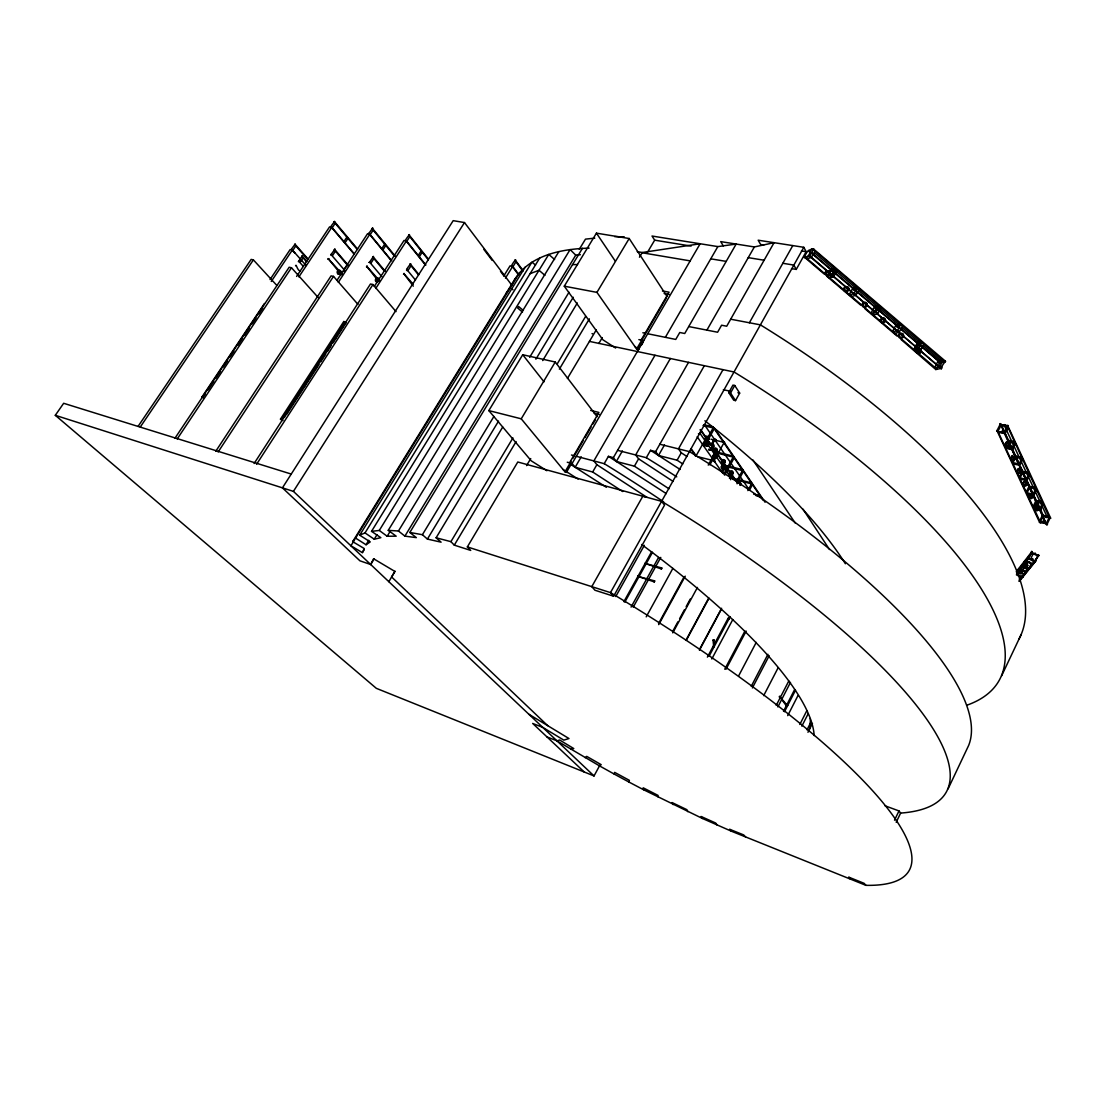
<?xml version="1.0" encoding="UTF-8"?>
<svg xmlns="http://www.w3.org/2000/svg" width="1106" height="1106" viewBox="0 0 1106 1106"><rect width="100%" height="100%" fill="white"/><g stroke="black" fill="none" stroke-linecap="round" stroke-linejoin="round"><path stroke-width="1.5" d="M1037.4 501.695L1037.4 502.4L1037.276 501.225M295.537 265.772C296.201 263.034 297.251 270.804 300.155 270.998M918.436 341.961L915.298 347.892L916.045 348.888L917.621 347.478C913.445 348.984 915.588 348.57 918.561 341.809M916.1 348.722L915.312 346.662M1049.442 518.147L1050.562 518.285L1049.995 517.484M1025.373 561.06L1030.82 563.742L1031.359 563.065L1025.912 560.369L1032.285 552.226L1031.525 551.41L1031.497 552.461L1038.921 555.502L1038.299 554.659L1037.248 555.668L1031.732 552.945M1008.382 425.575L1007.041 425.616L1008.326 425.727M712.402 445.635L713.757 446.34L713.163 444.377M713.176 444.46C709.568 455.036 708.296 447.418 709.305 449.783M710.66 449.921L713.605 444.847L712.195 443.824L713.315 444.253M713.494 440.561L712.831 440.382M713.038 640.084L714.103 640.028L713.771 647.024L713.038 640.084L714.103 640.028M713.218 646.54L714.269 646.498M1029.05 562.318L1027.184 562.014M1024.681 567.696L1024.515 567.337M1037.552 507.377L1037.787 506.092L1036.225 507.156L1035.783 506.23L1038.479 500.728L1039.999 500.838L1039.847 502.221L1040.442 501.336L1038.382 501.253M379.51 280.385L378.363 279.389L378.542 281.27M918.257 343.524L918.353 343.454M1012.93 441.75L1011.423 441.778L1012.93 441.75L1012.75 443.395L1013.096 442.386M1008.437 448.207C1010.276 447.405 1011.313 449.105 1009.612 448.442L1008.437 448.207L1010.179 448.621M1008.935 448.524L1008.257 447.584L1011.119 441.833M711.227 448.884L711.6 449.147M711.034 448.995L712.153 449.216M713.923 440.617L713.052 439.994M1035.658 505.387L1035.244 504.765L1035.368 505.926M919.28 350.146L919.998 351.846A1.396 1.106 78.1 0 0 921.063 351.653L920.648 349.413M710.287 449.796L713.315 444.515L712.25 443.962M915.948 347.243L916.293 347.049M919.017 342.68L915.865 348.86M1039.073 508.746L1038.133 510.115L1039.018 508.013M1027.806 565.277L1026.741 567.281L1027.294 566.452M1025.608 563.203L1023.741 566.784L1025.317 563.521M1022.456 571.968L1021.488 573.903L1022.511 571.913M945.533 361.289L944.565 362.063L945.533 361.289L813.352 248.836M832.002 277.108L831.2 276.68M1010.055 442.994L1009.75 442.317L1010.428 443.188M1035.783 506.23L1037.207 507.377L1037.787 506.092M628.83 781.983L614.176 774.048L614.646 772.375L629.383 780.338L628.83 781.983L643.568 789.739L702.545 818.509L731.536 831.27L865.915 885.339L864.159 883.348L848.634 877.099L850.403 879.104M715.955 440.216L715.693 439.483C712.623 439.041 717.849 439.718 715.693 440.962M1038.921 555.502L1019.262 579.364M1028.303 557.714L1029.396 558.267L1028.373 557.59L1017.188 572.825M1050.659 518.147L1007.718 425.589M1039.46 522.474L1040.677 522.613L1039.557 522.336L996.99 430.663M1036.986 501.156L1043.649 516.461L1042.682 515.949M997.612 430.801C994.031 429.529 1001.469 433.925 1003.792 432.114L1046.456 524.576L1047.437 524.7L1047.299 523.788L1040.635 522.751L1020.575 479.935M919.694 341.616L919.86 342.984L919.874 341.367L918.699 341.685M1025.4 567.157L1027.184 563.977L1026.686 564.613M1036.032 506.728L1038.575 500.659M903.491 335.865L903.187 336.404A1.396 1.12 77.4 0 1 902.109 336.597L901.694 334.344M1038.188 500.838L1035.562 506.341L1037.096 507.53M885.312 320.768L884.136 318.016A2.502 2.018 76.7 0 0 882.629 318.03M866.012 305.892L865.459 306.86A2.516 2.032 76 0 1 863.496 307.164L862.611 306.431A2.323 1.88 76 0 1 862.168 304.095L862.735 303.127A2.516 2.032 76 0 1 863.164 302.809M847.611 290.201L847.044 291.182A2.53 2.046 75.2 0 1 845.067 291.472L844.182 290.726A2.336 1.894 75.2 0 1 843.74 288.376L844.293 287.408M942.893 361.883L941.87 362.602M935.842 369.556L936.796 368.989L935.842 369.556L901.086 339.501M1029.244 495.46L1029.7 494.534A2.267 0.926 -75.6 0 1 1030.239 494.05M1019.193 470.589L1019.663 469.663A2.323 0.968 -76 0 1 1020.7 469.234L1020.866 469.469M1023.409 482.949L1023.88 482.036M1020.299 573.42C1019.317 575.991 1023.022 569.12 1021.432 571.263M1013.124 457.566L1013.608 456.626A2.35 0.982 -76.1 0 1 1014.658 456.211L1015.405 457.746M730.969 478.207L731.412 477.363A1.866 1.009 -75.4 0 1 732.518 476.949L732.891 477.488A2.032 1.106 -75.4 0 1 732.794 479.382M713.674 455.036L714.13 454.193M705.103 443.105L705.034 444.653M705.49 443.312L705.946 442.455A1.922 1.065 -76 0 1 707.107 442.068L707.508 442.635A2.088 1.161 -76 0 1 707.591 443.064M706.872 443.658L707.328 442.801A1.922 1.065 -76 0 1 708.49 442.4L708.877 442.967A2.088 1.161 -76 0 1 708.794 444.916L708.338 445.773A1.922 1.065 -76 0 1 707.163 446.174L706.775 445.607M354.528 539.922L350.906 545.783L362.381 552.613L364.261 548.548L352.676 541.65L515.189 278.643C530.991 254.587 562.373 248.947 589.125 248.117M737.439 482.88L737.246 483.322A1.853 0.995 -75.3 0 0 737.094 483.792M721.61 460.829L722.08 460.013M722.965 461.174L723.435 460.359M713.577 449.285L714.047 448.469A2.06 1.134 -75.9 0 1 715.236 448.096L715.458 448.317M714.946 449.617L715.416 448.801A2.06 1.134 -75.9 0 1 716.605 448.442L716.992 448.995A1.908 1.051 -75.9 0 1 717.075 449.409M948.105 788.841L968.607 745.527A429.515 122.13 29.7 0 0 689.425 451.621L659.812 444.239M1001.607 675.821L1021.239 634.374M1025.386 571.691L1022.511 577.263L1023.036 576.613M1035.285 553.097C1035.755 555.972 1034.027 549.392 1030.889 558.876M1028.746 569.479L1031.124 564.516M1029.285 568.802L1031.663 563.825M1037.566 556.442L1035.161 561.461L1038.119 555.737M1018.958 580.968L1035.852 560.853L1019.345 581.397M812.938 248.988C816.463 247.523 805.389 251.905 808.859 250.44L833.012 271.067L835.777 270.154M919.86 342.984L919.763 341.312M1039.737 520.871L1042.253 515.645L1043.442 516.709M1040.304 522.087L1042.184 518.161M896.192 822.297L900.63 813.076A433.11 112.314 29.7 0 0 661.595 501.322L517.788 462.004L467.354 546.917L470.714 550.415L454.29 545.147L450.916 541.663L436.11 537.779L502.718 427.027M1016.663 572.853L1018.419 569.175M1017.174 572.175L1018.944 568.498M1022.221 566.244L1024.598 561.281M1022.76 565.553L1025.138 560.59M1024.294 566.244L1024.806 565.442L1024.032 566.106M1026.437 562.055L1025.967 562.332M1028.539 558.184L1031.497 552.461L1029.092 557.479L1016.594 573.406M1025.76 564.53L1027.806 561.489M1031.981 551.452L1016.22 571.802M1025.926 564.613L1027.142 561.793M1049.262 517.318L1046.746 522.571L1047.299 523.788L1049.815 518.534L1007.096 425.464L1000.018 424.593L999.907 423.653L1000.93 423.736L1009.004 441.64L1015.114 442.967M1025.981 568.055L1026.755 567.157L1026.078 567.903M1046.801 524.838L1004.414 432.239M1039.847 502.221L1040.221 500.797L1038.935 500.576M1042.695 503.023L1040.152 508.318L1040.718 509.548L1043.262 504.253M894.533 820.182L898.984 810.933L885.007 805.79M714.49 439.372L711.379 444.75L713.757 446.34M1035.976 488.368L1033.391 493.718L1033.972 494.99L1036.571 489.64M1033.073 506.631L1035.631 501.35L1036.198 502.594M1033.654 507.875L1035.562 503.907M1026.257 492.059L1028.843 486.723L1029.437 487.995L1026.838 493.317M1019.87 478.428L1022.497 473.05M1029.105 473.382L1026.479 478.774L1027.073 480.073L1029.7 474.681M1022.055 458.022L1019.386 463.455L1020.009 464.783L1022.663 459.349M1019.262 477.128L1021.239 473.091M1012.114 461.838L1014.949 456.833A2.171 0.912 -76.1 0 1 1014.99 457.303M1012.737 463.165L1014.727 459.101M1008.064 447.294L1007.912 446.05L1008.368 447.363M1009.902 443.575L1009.75 442.317M1010.207 443.63L1010.055 442.386M1008.672 448.013L1011.022 441.971M1009.972 448.151L1010.552 447.377M1012.75 443.395L1013.345 442.621M1014.838 442.276L1012.128 447.764L1012.75 449.133L1015.46 443.644M1007.442 426.142L1004.69 431.686L1005.326 433.082L1008.078 427.552M1006.819 442.068L1004.787 446.174L997.266 430.11L1000.018 424.593L1000.667 425.99L997.916 431.506M515.189 278.643L511.857 285.237L464.492 222.555L453.197 220.661L282.431 487.843L359.934 560.825L370.69 564.516L373.593 558.751L394.842 571.401L388.856 581.701M807.007 729.836L810.795 722.37M807.961 732.283L812.454 723.407M799.832 724.471L806.758 710.826M801.85 726.172L808.113 713.854M787.721 715.623L797.938 695.66M783.518 711.241L794.537 689.743M784.486 711.752L795.504 690.241M776.218 705.393L788.813 680.95M777.864 706.941L790.486 682.402M305.173 385.496L304.744 384.653L304.758 385.731M345.542 323.215L344.837 322.814L345.639 322.662M937.294 367.496L940.28 362.27M940.045 362.174L836.025 274.136M942.948 360.556L940.045 366.183C945.423 367.247 936.644 373.026 944.745 362.091L813.034 249.403C810.643 257.864 806.551 254.173 811.776 256.758L814.956 251.062M941.372 368.796L809.537 255.68M763.693 695.633L777.96 668.093M751.25 686.314L767.937 654.323M752.384 687.946L769.168 655.747M370.026 262.246L369.141 262.426L370.026 262.246M916.86 343.344L918.381 343.731M916.335 349.634L918.547 345.431L916.736 343.883L913.791 349.496L900.851 338.477M921.948 342.584L918.989 348.224L920.814 349.773L923.759 344.132M738.601 675.96L756.228 642.406M726.02 669.227L746.163 631.111M900.685 324.404L897.699 330.058L899.537 331.62L902.524 325.966M724.762 669.213L744.85 631.208M711.808 658.969L732.794 619.554M376.773 279.334L377.284 278.56A2.005 1.424 -80.4 0 1 378.694 278.353L379.22 278.961A2.005 1.424 -80.4 0 1 379.386 279.445M707.384 657.144L728.439 617.687M709.112 656.148L730.154 616.692M873.671 313.274L875.938 309.044L874.086 307.468L871.058 313.109L864.837 307.814M879.173 306.003L876.132 311.657L877.998 313.247L881.04 307.579M699.559 649.374L721.596 608.259M699.421 650.231L721.444 609.143M686.356 640.236L708.504 599.175M685.872 640.374L708.794 597.89M857.399 287.366L854.316 293.049L856.196 294.652L859.279 288.97M747.85 490.594L751.693 483.502M291.237 474.059L63.664 403.289L55.3 415.303L376.33 688.333L594.033 775.942L599.784 765.352M672.973 630.89L677.909 621.793M679.568 618.752L684.503 609.655M686.162 606.613L690.282 599.023M749.398 490.29L752.467 484.635M672.78 632.867L697.457 587.424M849.297 294.583L852.38 288.929L854.247 290.519M658.54 623.59L684.089 576.876M736.389 481.663L742.638 470.244M658.747 624.627L685.236 576.171M737.177 482.81L743.412 471.391M733.375 456.709L723.863 473.976L724.679 475.138L734.177 457.884M836.592 270.403L835.998 271.302L835.362 270.749M646.208 616.858L672.849 568.415M837.256 270.127L834.131 275.823L832.224 274.191L835.348 268.509M1027.267 566.106L1027.792 565.277M721.624 471.419L723.186 468.585M722.425 472.552L725.536 466.898L724.748 465.75M833.025 271.744L834.394 272.228M832.099 274.869L834.463 270.555M832.21 274.827L834.588 270.514M708.241 465.101L715.361 452.257L716.176 453.432M631.07 607.083L658.554 557.493M709.858 464.838L713.812 457.704M714.006 460.76L724.444 441.902M633.199 607.208L660.78 557.396M711.006 443.658L711.739 444.418L711.255 443.713M735.504 400.621L739.679 393.114L734.743 385.482L732.946 385.095L728.743 392.616L733.72 400.22L735.504 400.621L730.527 393.017L728.743 392.616M623.881 601.65L651.572 551.853M714.435 439.552L711.435 444.778L712.9 445.759L711.822 445.262M714.421 440.091L712.554 444.239M712.54 443.769L714.282 439.718M624.821 602.134L652.499 552.336M713.605 444.709L710.564 449.52M713.522 446.271L713.494 445.234M642.835 496.193L591.779 586.65L594.945 590.231L613.623 596.217L664.526 505.138L661.595 501.322M791.537 268.62L796.251 269.408L806.163 251.656L803.813 247.302L758.191 240.209L760.638 244.509L763.804 245.007M804.974 256.827C802.956 261.306 807.435 246.514 810.062 252.79L807.684 257.048M615.752 596.549L644.342 545.327M730.527 393.017L734.743 385.482M714.241 428.727L704.467 446.271L703.61 445.054L713.398 427.497L763.099 500.175M803.813 247.302L610.484 592.622A439.676 93.927 29.7 0 1 865.915 885.339M723.006 369.653L678.448 448.884L681.268 452.796L686.937 456.502M749.384 322.758L792.781 245.587M617.577 450.336L646.319 457.704L650.522 450.322L655.637 451.621L658.512 455.492L677.107 460.22L681.268 452.796M655.637 451.621L704.328 365.699M658.512 455.492L664.471 444.971M576.309 456.294L604.208 463.663L608.411 456.349L613.374 457.635L616.346 461.465L634.402 466.179L638.577 458.824L635.66 454.967L688.513 362.353M706.9 330.127L754.361 246.942L774.062 242.684L726.711 326.215L721.582 325.219L717.6 332.229L688.734 326.56M1026.133 568.235L1024.875 567.834M616.346 461.465L622.374 450.971M613.374 457.635L670.36 358.51M654.987 355.261L593.853 460.925L596.867 464.714L646.872 497.285L643.554 496.373M665.356 337.33L717.835 246.597L736.154 244.067L684.738 333.5L679.761 332.505L675.752 339.431L647.715 333.749M567.267 462.239L572.092 463.525L575.148 467.285L592.664 471.999L596.867 464.714M1011.23 442.428L1011.99 441.985M590.673 410.437L598.927 412.427L569.521 462.847L570.959 464.603L566.742 471.833L567.254 472.456L565 471.833L571.083 461.409M572.811 458.423L583.249 440.547M584.977 437.561L591.06 427.137M592.802 424.151L595.415 419.686M634.844 346.482L638.881 349.496L636.614 349.012L666.324 298.067M638.425 348.832L642.434 341.961L641.134 340.081L669.075 292.178L662.425 290.961M572.092 463.525L700.139 243.762L642.254 252.5L637.236 251.656M641.466 345.058L643.194 342.1M575.148 467.285L581.217 456.861M1035.423 506.797L1034.967 507.709A2.074 0.843 -75.5 0 0 1034.718 509.728L1034.995 510.308A2.253 0.912 -75.5 0 0 1035.714 510.17M1037.912 509.838L1037.677 510.253A2.253 0.912 -75.5 0 1 1036.681 510.709L1036.419 510.143A2.074 0.843 -75.5 0 1 1036.668 508.11L1037.11 507.198A2.074 0.843 -75.5 0 1 1037.815 506.742M831.27 276.763C832.749 275.463 833.136 277.952 833.495 275.85M526.567 465.612L530.728 458.575M598.844 343.468L602.272 337.662M1031.359 495.018L1030.958 495.847A2.101 0.857 -75.6 0 0 1030.82 497.852M1032.672 495.889C1030.986 499.953 1034.981 495.737 1032.672 495.889A2.101 0.857 -75.6 0 1 1032.451 497.133M567.419 378.473L596.328 329.809M639.448 257.214L642.254 252.5M647.369 252.5L654.669 240.168L652.028 236.034L717.835 246.597M1026.479 485.064C1028.857 484.912 1026.451 481.276 1026.188 485.589A2.295 0.94 -75.8 0 1 1025.165 486.018L1024.889 485.423A2.115 0.871 -75.8 0 1 1025.138 483.35L1025.594 482.423A2.115 0.871 -75.8 0 1 1026.313 481.967M565 471.833L521.244 418.815L555.24 362.021L522.723 354.736L488.838 410.603L531.281 460.856L546.917 470.727M636.614 349.012L596.936 292.371L629.19 238.509L596.438 233.159L564.281 286.191L602.881 339.791L615.627 348.031M450.916 541.663L512.949 437.907M557.272 363.805L585.627 316.371M454.29 545.147L516.101 441.612M559.36 369.141L589.374 318.846M1017.921 469.276L1017.451 470.202A2.143 0.885 -76 0 0 1017.216 472.303L1017.506 472.912A2.323 0.968 -76 0 0 1018.267 472.787M582.433 248.325L409.842 532.456L422.409 534.71L427.4 539.078L498.543 421.11M535.885 359.187L573.24 297.251M542.687 360.584L577.332 302.989M1014.492 459.46L1014.23 459.889A2.35 0.982 -76.1 0 1 1013.179 460.317L1012.889 459.695M395.063 571.263L391.607 576.959L547.677 725.647M422.409 534.71L493.912 416.437M529.663 357.307L568.996 292.261M592.042 333.625L592.526 333.736M1011.852 456.239L1011.382 457.179A2.171 0.912 -76.1 0 0 1011.133 459.308L1011.437 459.93A2.35 0.982 -76.1 0 0 1012.488 459.502M558.876 251.601L388.247 530.355L398.45 531.004L404.893 536.134L575.742 255.154L580.374 254.712M579.281 249.32L585.489 239.131L594.779 238.136M1008.395 446.271C1010.953 445.068 1008.036 442.773 1008.064 446.644A2.378 1.009 -76.3 0 1 1006.999 447.059L1006.695 446.423A2.184 0.926 -76.3 0 1 1006.944 444.266L1007.428 443.326A2.378 1.009 -76.3 0 1 1008.492 442.912M398.45 531.004L570.115 249.569L575.742 255.154M1005.658 442.953L1005.174 443.893A2.184 0.926 -76.3 0 0 1004.925 446.05L1005.23 446.686A2.378 1.009 -76.3 0 0 1006.018 446.575M539.756 257.961L371.533 531.336L379.275 530.465L387.169 536.244L389.865 531.848M370.69 564.516L374.174 558.834M352.676 541.65L355.593 538.097L366.045 544.746L368.754 540.322M362.381 552.613L364.192 549.668M379.275 530.465L548.756 254.421L554.618 259.509M366.045 544.746L370.247 541.899L359.699 535.18L365.008 532.912L374.243 539.203L376.952 534.779M359.699 535.18L525.198 267.085M365.008 532.912L531.903 262.191L535.511 264.97M355.593 538.097L519.626 272.574M503.686 276.127L510.032 265.882L512.728 266.38L518.88 274.661M505.456 278.09L512.728 266.38M515.949 261.846L513.004 266.587C507.93 267.97 518.327 256.689 515.037 260.449L522.889 271.219M55.3 415.303L293.422 491.368L464.492 222.555M411.059 265.744L408.128 270.306C402.584 272.394 413.741 260.74 409.87 264.362L418.386 274.744M421.192 250.896L418.331 255.334L419.395 256.661L422.243 252.209M723.379 468.211L723.13 468.598A1.88 1.037 -75.6 0 1 721.997 468.999L721.624 468.46A2.046 1.12 -75.6 0 1 721.72 466.552L722.163 465.709A2.046 1.12 -75.6 0 1 723.407 465.225M256.578 464.271L372.971 284.532L396.017 311.615M374.229 286.537L404.049 240.458L406.469 240.901L425.879 265.039M375.722 288.472L406.469 240.901M409.814 236.656L406.925 241.136C401.547 243.154 412.344 231.541 408.736 235.315L428.326 259.813M280.468 419.133L282.68 420.474L280.468 419.133L343.772 321.542L344.989 321.818L345.929 322.883L332.906 342.971M281.671 419.478L344.989 321.818M254.117 463.511L370.469 284.007L372.971 284.532M286.399 414.736L318.957 364.496M320.809 361.634L325.468 354.459M327.321 351.584L331.04 345.846M373.939 258.569L371.035 263.034L369.916 261.721L373.51 256.385L372.681 257.145L384.542 271.26M384.722 244.136L381.888 248.491L382.966 249.804L385.8 245.435M707.204 445.041L706.955 445.442A1.922 1.065 -76 0 1 705.794 445.829L705.393 445.262M218.117 451.995L333.514 276.389L357.957 304.385M337.178 280.025L367.482 233.808L369.833 234.237L391.704 260.767M344.408 269.242L347.256 264.887M343.648 271.094L344.491 271.869M338.325 282.306L369.833 234.237M373.206 230.089L370.33 234.472L369.238 233.145L368.505 233.933L372.777 227.905L371.962 228.666L393.999 255.445M347.961 238.398L345.141 242.67L344.063 241.398L346.883 237.113M215.753 451.262L331.095 275.892L333.514 276.389M335.45 251.117L332.56 255.5L331.441 254.2L330.708 254.988L335.063 249.03L334.192 249.721L348.362 266.173M832.445 276.21L832.818 277.025L831.505 276.583M303.127 257.822L300.224 262.177L299.09 260.892L298.357 261.666L302.463 255.666L301.841 256.44L306.39 261.528M296.615 276.431L329.56 226.91L331.814 227.324L354.003 253.551M298.869 276.901L331.814 227.324M335.229 223.26L332.367 227.573C327.03 229.108 337.358 219.237 333.971 221.864L357.307 249.514M203.131 397.801L202.094 396.833L264.445 303.5M175.011 438.142L289.164 267.251L291.472 267.735L318.473 297.832M205.122 394.275L203.2 397.137L202.094 396.833M207.997 389.962L213.748 381.335M215.67 378.459L220.467 371.284M223.343 366.971L227.186 361.22M230.062 356.92L233.905 351.169M237.735 345.418L242.532 338.242M244.454 335.367L249.251 328.178M252.127 323.878L255.97 318.127M258.845 313.814L262.689 308.062M177.195 438.958L291.472 267.735M270.03 279.555L290.159 249.541L292.357 249.984L306.099 265.495M271.26 281.463L292.357 249.984M295.841 245.891L292.966 250.177C287.684 251.698 297.901 241.896 294.569 244.509L307.786 259.454M138.098 426.349L251.159 259.412L253.385 259.882L276.749 285.334M140.268 427.027L253.385 259.882M731.149 473.797L730.9 474.156A2.018 1.106 -75.5 0 1 729.753 474.543L729.379 474.004A1.866 1.009 -75.5 0 1 729.49 472.179L729.96 471.363A2.018 1.106 -75.5 0 1 731.094 470.99L731.481 471.515M732.504 474.142L732.241 474.502A1.866 1.009 -75.5 0 1 731.218 474.82L730.734 474.35A1.866 1.009 -75.5 0 1 730.845 472.511L731.315 471.709A1.866 1.009 -75.5 0 1 732.462 471.35M724.651 462.82L724.389 463.193A1.88 1.037 -75.7 0 1 723.338 463.511M505.829 293.795L510.184 287.864L512.949 289.758M919.888 352.524L919.57 352.952A2.475 1.977 78.1 0 1 917.662 353.298L916.819 352.565A2.281 1.825 78.1 0 1 916.376 350.27L916.915 349.316A2.475 1.977 78.1 0 1 917.33 348.998M921.132 352.22L920.814 352.662A2.475 1.977 78.1 0 1 918.92 352.994L918.063 352.275A2.281 1.825 78.1 0 1 917.634 349.966M903.27 336.998L902.952 337.427A2.489 1.991 77.4 0 1 901.031 337.759L900.173 337.026A2.295 1.839 77.4 0 1 899.731 334.717L900.27 333.749A2.489 1.991 77.4 0 1 902.192 333.431L903.547 335.533M880.984 318.68L880.431 319.648A2.309 1.853 76.7 0 0 880.874 321.97L881.745 322.703A2.502 2.018 76.7 0 0 883.68 322.385M882.132 318.417L881.648 319.302A2.309 1.853 76.7 0 0 882.09 321.625L882.961 322.358A2.502 2.018 76.7 0 0 884.897 322.053L885.45 321.086A2.309 1.853 76.7 0 0 885.007 318.749L884.703 318.749A1.41 1.134 76.7 0 0 883.583 318.777L884.04 321.182A1.41 1.134 76.7 0 0 885.132 321.003M865.348 303.348L865.777 305.615A1.41 1.147 76 0 0 866.883 305.45L866.454 303.182M867.007 306.072L866.662 306.5A2.516 2.032 76 0 1 864.712 306.818L863.827 306.072A2.323 1.88 76 0 1 863.385 303.735L863.938 302.768A2.516 2.032 76 0 1 865.901 302.463L866.786 303.196A2.323 1.88 76 0 1 867.311 304.938M846.892 287.615L847.334 289.896A1.424 1.147 75.2 0 0 848.44 289.731L848.675 288.168L847.473 286.731A2.53 2.046 75.2 0 0 845.496 287.035L844.929 288.002A2.336 1.894 75.2 0 0 845.371 290.353L846.27 291.099A2.53 2.046 75.2 0 0 848.247 290.809L848.592 290.366M1023.492 563.466L1019.193 568.954L1024.543 571.608L1025.082 570.945L1019.718 568.277M828.795 274.896L828.449 275.325A2.544 2.074 74.4 0 1 826.445 275.615L825.546 274.869A2.35 1.908 74.4 0 1 825.104 272.505L825.67 271.537A2.544 2.074 74.4 0 1 826.611 271.067M826.79 271.219L826.279 272.104A2.35 1.908 74.4 0 0 826.735 274.468L827.634 275.228A2.544 2.074 74.4 0 0 829.638 274.938M710.467 449.644L709.775 449.893M1021.502 570.751L1023.589 568.111M1028.829 561.972L1027.709 561.931M337.869 270.569L337.358 271.316A1.811 1.327 -80.9 0 0 337.371 273.154L337.883 273.749M1038.479 501.115L1039.267 500.838M713.978 456.253C711.96 457.414 713.951 452.465 714.352 455.202M919.169 342.335L920.372 341.837M740.495 485.396L740.633 483.433L739.776 484.94M706.195 438.432L706.167 437.423M585.212 757.693L586.719 756.38L601.208 764.675L599.618 765.946L556.954 740.84L546.972 736.914M919.376 342.155L919.045 341.491M916.888 348.639L915.063 347.118M939.934 362.215L939.367 363.293L937.681 361.773L934.777 367.372L918.16 353.215M661.775 567.972L661.416 568.968L661.775 567.972L644.922 563.383L661.416 568.968M918.81 341.726L920.427 342.113M832.749 277.067L831.463 276.597M294.597 401.575L294.279 400.704L295.026 400.925M530.092 273.68L539.009 270.279L544.926 275.353M811.057 257.477L806.979 258.901L805.057 257.256L809.122 255.832L875.399 312.348L871.169 313.551L873.035 315.127L877.265 313.938L941.095 368.381L936.713 369.363L934.929 367.842L939.312 366.846M831.118 269.449L835.251 268.067M831.491 274.896L827.371 276.251L829.265 277.869L833.399 276.528M853.099 288.224L857.288 286.924M854.979 289.827L857.772 288.97M853.583 293.74L849.408 295.012L851.288 296.615L855.463 295.343M556.954 740.84L559.664 740.011L573.765 748.555L570.973 749.329M874.818 306.777L879.049 305.546M876.671 308.367L880.915 307.136M896.275 325.109L900.561 323.947M896.966 330.735L892.68 331.869L894.519 333.431L898.805 332.298M917.468 343.219L921.81 342.127M918.257 348.902L913.929 349.952L915.74 351.501L920.081 350.45M938.413 361.109L942.796 360.1M943.128 361.966L940.197 362.63L833.288 271.274M374.243 539.203L380.851 537.682L371.533 531.336M654.655 580.899L654.282 581.894L654.655 580.899L637.761 576.323L654.282 581.894M721.679 467.99L721.209 466.58L722.315 466.193M1046.815 516.64L1046.165 517.636L1047.147 516.903L1003.999 424.815M1027.668 561.641L1027.128 562.097L1028.843 562.235M572.535 264.624L577.539 264.528M387.169 536.244L396.197 536.189L388.247 530.355M614.673 236.629L624.268 236.864M714.849 439.441L715.886 440.036M404.893 536.134L416.326 537.627L409.842 532.456M801.449 250.91L806.163 251.656M754.361 246.942L720.725 241.62L723.241 245.85M654.669 240.168L691.112 246.085M748.25 257.643L764.122 260.228M782.827 263.283L793.859 265.081L796.251 269.408M710.771 258.832L726.186 261.389M642.088 252.762L690.172 260.878M664.125 293.546L669.102 294.473M564.281 286.191L596.936 292.371M730.679 319.205L760.403 324.86A420.294 146.504 29.7 0 1 1018.985 639.019M642.863 332.768L645.13 333.224M638.867 339.611L643.706 340.62M1001.566 425.561L1007.732 426.861M589.443 341.395L734.011 371.975A423.736 137.545 29.7 0 1 967.183 705.103M998.262 432.197L1004.442 433.511M1008.368 440.285L1014.492 441.598M1011.243 448.193L1005.119 446.852L1005.755 448.207L1011.879 449.548M723.365 389.713L730.112 391.192M737.896 392.727L739.679 393.114M1015.654 456.004L1021.709 457.345M1022.331 458.672L1016.276 457.331L1010.331 444.515M1012.446 462.515L1018.515 463.87M1019.124 465.197L1013.068 463.843L1006.087 448.967M1022.76 471.35L1028.76 472.704M427.4 539.078L441.1 542.175L436.11 537.779M1023.354 472.649L1029.354 474.004M1019.608 477.806L1025.608 479.175M1026.216 480.474L1020.202 479.105L1013.455 464.714M1029.7 486.336L1035.645 487.705M1030.28 487.594L1036.225 488.976M1026.589 492.723L1032.534 494.119M1027.184 493.995L1033.128 495.377M1042.364 502.345L1036.474 500.963L1020.589 466.677M1037.041 502.207L1042.93 503.589M703.748 424.676L713.19 426.902M703.029 425.52L712.458 427.759M1033.405 507.308L1039.294 508.705M638.176 575.825L637.885 576.834M1033.986 508.539L1039.875 509.949M1043.082 515.258L1048.93 516.654M1043.649 516.461L1049.483 517.871M706.222 437.852L695.881 456.225L690.904 449.243M710.992 439.193L724.167 442.386M715.416 440.561L715.693 439.483M594.199 413.271L599.134 414.474M1040.069 521.548L1045.903 522.958M697.527 456.626L714.476 460.884M645.019 564.019L645.448 563.078M725.467 465.391L742.416 469.649L743.204 470.797L726.269 466.538M488.838 410.603L521.244 418.815M734.647 478.608L751.486 482.921L752.26 484.041L735.435 479.728L717.863 454.442M753.67 494.161L760.361 495.903M756.103 495.695L761.122 497.009M571.484 455.022L573.738 455.617M1040.013 500.645L1040.414 501.46M467.354 546.917L610.484 592.622L613.623 596.217M413.132 284.118L403.704 273.528L413.312 286.15M403.51 274.247L404.367 273.472M379.496 280.62L366.625 266.187L377.492 279.998M366.432 266.892L367.275 266.131M1034.373 561.696L1028.857 558.959L1029.396 558.267L1035.244 561.779M1028.511 569.023L1023.064 566.327L1022.525 567.005L1027.958 569.701M1016.884 574.166L1022.262 576.834M1016.373 574.83L1021.737 577.498M787.569 705.669L786.698 706.319L787.569 705.669L779.44 696.324L786.698 706.319M599.618 765.946L614.176 774.048M528.875 714.255L568.982 738.545L563.797 740.121L542.714 727.361L532.663 723.435L584.245 772.002M563.051 469.469L578.106 479.092M570.959 464.603L606.351 487.262M608.411 456.349L666.337 493.635M882.92 318.362L883.791 319.095M848.012 287.449L848.288 287.615A2.336 1.894 75.2 0 1 848.896 289.233M650.522 450.322L680.093 469.456M592.664 471.999L622.719 491.534M677.107 460.22L682.775 463.926M638.577 458.824L673.098 481.428M634.402 466.179L668.978 488.797M696.282 456.253L695.37 456.018M523.401 310.537L518.631 306.514L517.691 308.049L522.461 312.072M808.168 259.551L824.717 273.652M829.168 277.44L827.274 275.823L830.399 270.154L832.293 271.772M830.426 278.505L844.265 290.297M846.781 292.44L851.178 296.173M852.422 297.238L861.118 304.648M872.91 314.685L880.763 321.376M883.39 323.602L892.556 331.413L895.542 325.786L897.367 327.348M894.381 332.975L896.98 335.173M804.656 257.394L824.205 274.039M826.804 276.265L860.689 305.104M864.602 308.436L897.187 336.169M812.398 253.951L832.085 270.776M833.233 271.675L834.353 272.629M915.091 346.703L916.155 347.616M814.804 253.053L856.459 288.666M859.072 290.892L899.427 325.399M902.026 327.625L920.261 343.206M922.86 345.431L942.395 362.132M293.422 491.368L594.033 775.942M732.448 471.322L732.822 471.861A1.866 1.009 -75.5 0 1 732.711 473.7M779.274 697.015L780.145 696.351M707.066 440.326L706.665 439.759A1.922 1.065 -76.1 0 1 706.775 437.865L707.259 437.036A2.088 1.161 -76.1 0 1 708.462 436.676L708.849 437.243A1.922 1.065 -76.1 0 1 708.739 439.137L708.255 439.967A2.088 1.161 -76.1 0 1 707.342 440.423M342.321 274.15L328.164 258.583L341.45 274.827M327.915 259.219L328.828 258.61M723.365 469.345L722.978 468.806A2.046 1.12 -75.6 0 1 723.075 466.898L723.531 466.041A1.88 1.037 -75.6 0 1 724.651 465.64L725.038 466.193A2.046 1.12 -75.6 0 1 724.942 468.101L724.485 468.944A2.046 1.12 -75.6 0 1 723.241 469.414M723.296 465.294L723.67 465.847A2.046 1.12 -75.6 0 1 723.766 466.262M716.647 454.124L717.034 454.69A2.06 1.134 -75.8 0 1 716.937 456.612L716.481 457.469A1.908 1.051 -75.8 0 1 715.333 457.87L714.946 457.303A2.06 1.134 -75.8 0 1 715.043 455.382L715.499 454.525A2.06 1.134 -75.8 0 1 716.757 454.054M731.536 831.27L729.573 829.251L743.674 834.919L745.61 836.938M343.772 321.542L344.713 322.606M298.8 261.32L303.362 266.463M304.952 263.726L306.072 264.984M291.542 249.334L294.984 253.205M302.284 256.108L306.846 261.293M294.998 244.163L307.551 258.431M331.15 254.643L344.602 270.251M334.62 249.375L348.031 265.025M330.971 226.689L354.266 254.228M369.625 262.163L381.791 276.638M334.399 221.518L357.625 249.126M373.123 256.799L385.247 271.302M368.948 233.587L390.833 260.117M406.731 269.422L415.455 280.053M372.404 228.32L395.284 256.233M410.257 263.947L418.939 274.606M406.621 241.578L424.953 264.362M409.026 234.859L428.354 259.053M522.723 354.736L544.014 381.833M555.24 362.021L597.143 416.699M898.984 810.933L900.63 813.076M483.889 249.431L492.198 260.422M500.506 271.399L503.617 275.518M512.7 267.044L517.843 273.929M515.202 259.965L522.364 269.643M702.545 818.509L701.052 816.477L715.651 823.016L717.103 825.035M691.126 448.69L696.047 455.589M713.439 459.087L715.098 461.465M697.167 436.759L722.882 473.423M712.693 459.446L714.352 461.824M700.015 433.386L730.596 477.239M708.891 449.354L709.292 450.114M711.448 444.543L712.029 445.428M700.61 429.612L714.158 449.119M700.181 429.57L705.116 436.663M708.075 440.921L713.992 449.437M715.969 452.271L734.702 479.23M733.928 478.953L734.716 480.087M711.227 443.257L712.25 444.488M704.328 424.593L748.43 488.575M714.448 428.146L765.076 502.235M722.868 441.073L724.513 443.465M596.438 233.159L615.337 261.223M752.923 459.958L795.255 523.097M803.011 509.175L829.486 549.516M629.19 238.509L667.167 296.615M338.464 273.376L338.975 273.97A1.963 1.438 -80.8 0 0 340.399 273.763C342.998 269.712 337.399 273.279 340.911 273.016A1.811 1.327 -80.8 0 0 340.897 271.191L340.372 270.583A1.963 1.438 -80.8 0 0 338.961 270.79L338.45 271.537A1.963 1.438 -80.8 0 0 338.436 273.569M376.773 281.201L377.284 281.809A2.005 1.424 -80.4 0 1 376.151 281.781M673.112 804.601L672.089 802.569L686.881 809.675L687.863 811.693M721.485 462.695L721.872 463.234A2.046 1.12 -75.7 0 0 723.034 462.861M707.315 436.566L707.481 436.911A1.922 1.065 -76.2 0 1 707.564 437.326M713.467 451.165L713.854 451.718A2.06 1.134 -75.9 0 0 715.029 451.345M739.195 482.645L738.822 482.133A2.005 1.078 -75.3 0 0 738.283 482.078M698.453 433.676L698.854 434.257A1.935 1.092 -76.3 0 0 700.029 433.87L700.499 433.013A2.101 1.175 -76.3 0 0 700.582 431.036L700.416 430.69M1035.534 504.834L1035.866 505.553L1035.244 504.765M1016.995 458.893L1019.151 463.566M1000.294 424.04L1003.916 431.865M1013.345 452.188L1018.419 463.138M1021.322 469.4L1025.663 478.787M1027.847 483.474L1032.921 494.423M1034.373 497.562L1037.995 505.373M1030.709 497.907L1030.986 498.488A2.281 0.926 -75.6 0 0 1031.995 498.046M643.568 789.739L643.194 787.818L658.029 795.394L658.346 797.288M641.632 544.498A411.985 101.047 30.6 0 1 814.168 735.573M646.319 457.704A431.547 117.651 30 0 1 676.761 476.866M604.208 463.663A427.649 111.955 30.2 0 1 663.669 501.875M704.881 420.778A403.524 124.038 30.8 0 1 845.399 563.756M730.651 479.728A2.032 1.106 -75.4 0 1 730.845 478.248M729.476 478.359A2.032 1.106 -75.4 0 1 729.614 477.861L730.057 477.018A2.032 1.106 -75.4 0 1 731.287 476.534M705.269 445.317A2.088 1.161 -76 0 1 705.351 443.368M706.637 445.649A2.088 1.161 -76 0 1 706.734 443.7M714.822 457.414A1.908 1.051 -75.8 0 1 713.964 457.525L713.577 456.972A1.908 1.051 -75.8 0 1 713.688 455.216M714.117 454.4A1.908 1.051 -75.8 0 1 715.264 453.999M725.011 461.893A1.88 1.037 -75.7 0 0 724.983 460.525L724.596 459.985A1.88 1.037 -75.7 0 0 723.545 460.345M722.978 462.985A1.88 1.037 -75.7 0 1 723.089 461.133M723.711 460.594A1.88 1.037 -75.7 0 0 723.614 460.193L723.241 459.64A1.88 1.037 -75.7 0 0 722.177 460.013M721.61 462.654A1.88 1.037 -75.7 0 1 721.734 460.787M739.043 482.852A2.005 1.078 -75.3 0 1 740.177 482.479L740.536 482.99A1.853 0.995 -75.3 0 1 740.412 484.815M716.412 451.649A1.908 1.051 -75.9 0 1 715.333 451.995M714.96 451.455A1.908 1.051 -75.9 0 1 715.07 449.589M713.453 451.137A2.06 1.134 -75.9 0 1 713.577 449.105M706.264 440.064A2.088 1.161 -76.2 0 1 705.683 439.994L705.296 439.428A1.922 1.065 -76.1 0 1 705.407 437.534L705.877 436.704A2.088 1.161 -76.1 0 1 706.181 436.428M706.499 436.262A2.088 1.161 -76.1 0 1 707.08 436.345M901.667 334.192A1.396 1.12 77.4 0 1 902.731 334.012M901.708 337.745A2.489 1.991 77.4 0 1 899.8 338.077L898.929 337.344A2.295 1.839 77.4 0 1 898.501 335.035L899.04 334.067A2.489 1.991 77.4 0 1 899.938 333.597M903.049 334.15A2.295 1.839 77.4 0 1 903.574 335.878M846.864 287.463A1.424 1.147 75.2 0 1 847.984 287.297M865.321 303.196A1.41 1.147 76 0 1 866.427 303.03M827.8 270.68A2.544 2.074 74.4 0 1 828.864 270.846L830.053 272.283L829.818 273.846A1.438 1.161 74.4 0 1 828.698 274.012L828.256 271.717A1.438 1.161 74.4 0 1 829.376 271.551L829.652 271.73A2.35 1.908 74.4 0 1 830.205 273.97M920.911 349.399A2.281 1.825 78.1 0 1 921.436 351.114M1030.28 497.645A2.267 0.926 -75.6 0 1 1029.285 498.087L1028.995 497.506A2.267 0.926 -75.6 0 1 1029.257 495.253M1024.474 485.188A2.295 0.954 -75.8 0 1 1023.451 485.631L1023.161 485.022A2.295 0.954 -75.8 0 1 1023.423 482.755M1023.907 481.787A2.295 0.954 -75.8 0 1 1024.93 481.359M1011.879 456.004A2.35 0.982 -76.1 0 1 1012.446 455.506M1014.866 458.409A2.171 0.912 -76.1 0 1 1014.7 458.962M1012.999 459.654A2.171 0.912 -76.1 0 1 1013.248 457.525M1020.271 472.87A2.323 0.968 -76 0 1 1019.234 473.299L1018.944 472.691A2.323 0.968 -76 0 1 1019.207 470.382M1017.949 469.027A2.323 0.968 -76 0 1 1018.985 468.598M1005.686 442.704A2.378 1.009 -76.3 0 1 1006.764 442.289M1035.396 506.838A2.074 0.843 -75.5 0 1 1035.893 506.382M810.242 718.554A409.344 103.065 30.7 0 1 808.79 731.273M377.63 282.154A2.005 1.424 -80.4 0 1 377.284 282.016M376.745 281.394A2.005 1.424 -80.4 0 1 376.745 279.362M378.252 279.224A2.005 1.424 -80.4 0 0 378.1 278.753L377.561 278.118A2.005 1.424 -80.4 0 0 376.151 278.339L375.639 279.099A2.005 1.424 -80.4 0 0 375.611 281.159M338.215 270.334A1.963 1.438 -80.8 0 1 339.279 270.362L339.805 270.97A1.963 1.438 -80.8 0 1 339.984 271.454M338.961 273.984A1.963 1.438 -80.8 0 1 337.897 273.956M811.403 249.209L810.38 250.219L811.403 249.209M1043.069 521.244L1044.327 521.106L1043.069 521.244M1031.704 558.862L1032.893 559.124L1031.704 558.862M1003.736 432.266L1005.078 432.087L1003.736 432.266M1004.677 424.649L1003.322 424.981L1004.677 424.649M1001.359 431.589L1002.686 431.409L1001.359 431.589M1014.492 458.755C1015.502 461.921 1016.013 454.483 1014.492 458.755M1020.548 471.764C1021.515 474.861 1022.082 467.575 1020.548 471.764M727.845 619.001L728.868 619.208L727.845 619.001M283.813 416.934L284.684 416.879L283.813 416.934M314.657 369.363L315.445 369.625L314.698 369.224M324.749 353.796L325.579 353.782L324.749 353.796M334.828 338.256L335.657 338.242L334.828 338.256M713.674 460.718L714.269 460.276L713.674 460.718M708.047 438.64C708.683 442.262 710.107 435.349 708.047 438.64M716.204 450.391C716.826 453.958 718.236 447.128 716.204 450.391M724.209 461.935C724.831 465.46 726.213 458.686 724.209 461.935M732.075 473.271C732.684 476.741 734.052 470.05 732.075 473.271M1020.368 569.88L1018.515 573.406L1020.368 569.88M937.667 366.556L938.676 365.837L937.667 366.556M723.683 442.068L724.665 442.69L723.739 442.041M733.154 456.114L716.094 451.898L716.909 453.073L733.955 457.276L733.154 456.114"/></g></svg>
